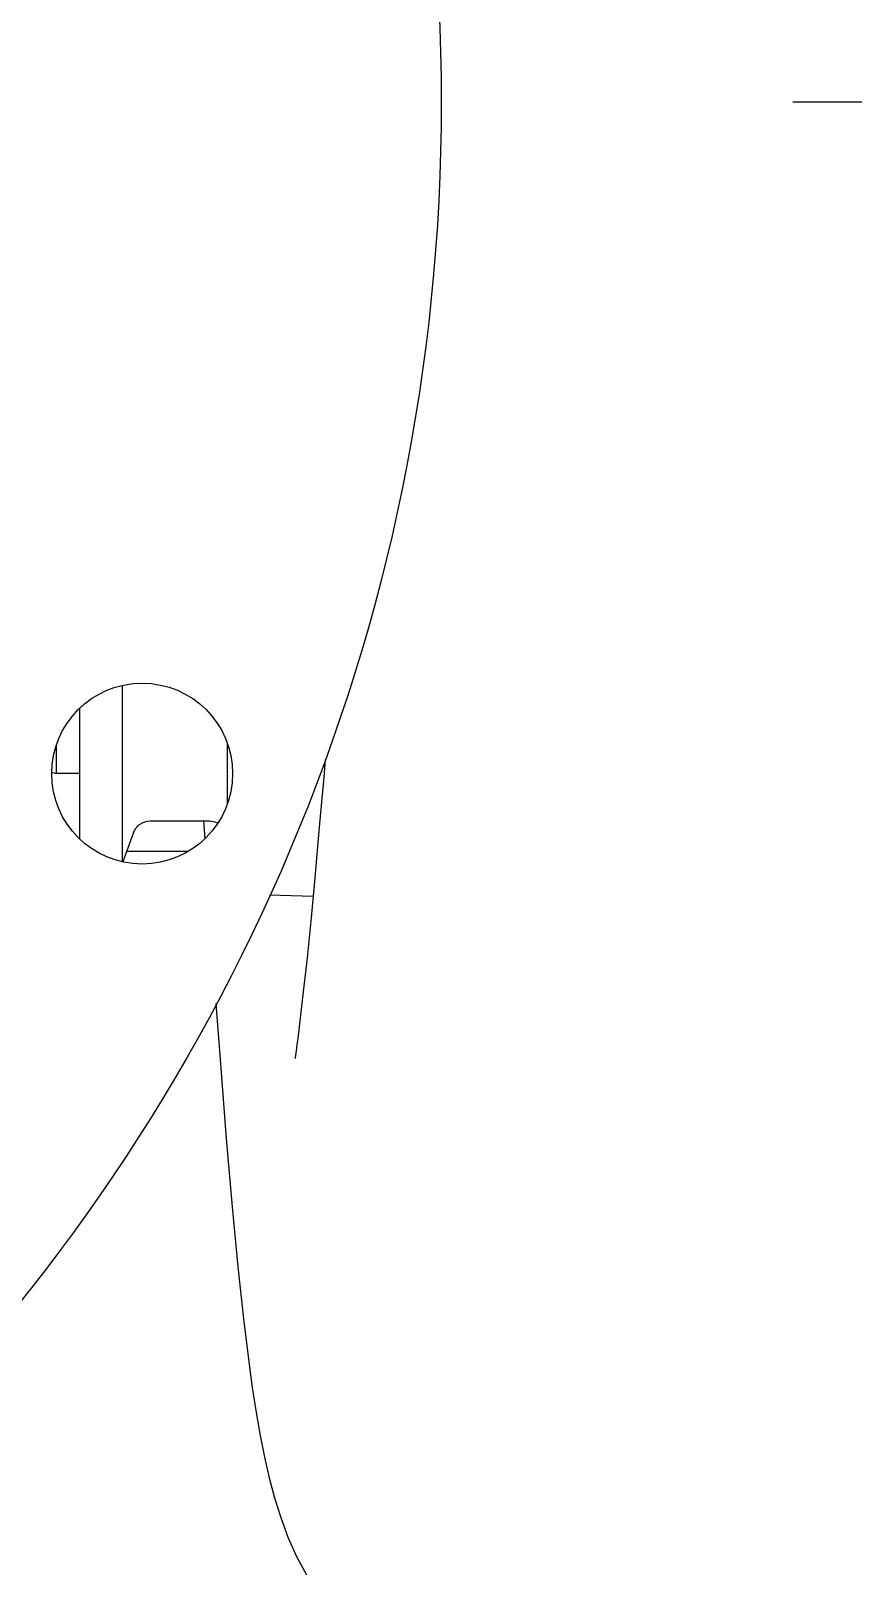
# Model space of a CAD drawing. Header units: millimetres. Extents: x 156850 to 204135, y 56350 to 74150.
# Drawn here: x 158726.8 to 158797.5, y 60667.1 to 60799.1 of the extents above; entities that cross this region are included whole.
import ezdxf

# ---------------------------------------------------------------- set-up
doc = ezdxf.new("R2010")
doc.units = ezdxf.units.MM
doc.header["$LTSCALE"] = 150
doc.linetypes.add('X-2F-PLAN$0$CENTER', pattern=[2, 1.25, -0.25, 0.25, -0.25])
doc.layers.add('-----33 Equipment', color=5, linetype='Continuous')

# ---------------------------------------------------------------- blocks, each defined once
blk = doc.blocks.new('X-2F-PLAN$0$A$C73FA2420')
at = {"color": 0, "linetype": 'X-2F-PLAN$0$CENTER', "ltscale": 2}
blk.add_line((1038.733949000714, 1095.974610281875), (1038.733949000714, 580.5806102819042), dxfattribs=at)
at = {"color": 0, "linetype": 'Continuous'}
for p, q in [((981.1258398013888, 709.6645457408158), (981.0123199718073, 709.2872520970996)), ((981.0123199768132, 707.2766919120913), (981.0123199584195, 709.2872675262042)), ((978.1278210072778, 707.2780318736914), (975.3931320158299, 707.277699024009)), ((981.5007680595154, 707.2782684873091), (978.1278210072778, 707.2780318736914)), ((986.5981823909096, 707.2784679121105), (981.5007680595154, 707.2782684873091)), ((988.5700230572838, 703.6187027611886), (973.421640198445, 703.6173133098055)), ((975.9239565454191, 702.6340010389104), (973.4050948083168, 703.5512604074902)), ((974.3369837258942, 703.2119071878842), (974.3369837258942, 697.9006117099198)), ((976.9229739755392, 701.2056822807062), (976.922731957864, 696.0961032080231)), ((976.9227563046152, 696.610122580023), (975.3965472846758, 696.5103809860302)), ((961.2420012085931, 695.5516205172171), (956.0490199853666, 695.1755451504141)), ((978.9270616561407, 694.5788999529905), (978.3948430095334, 694.5788694442017)), ((983.59781092708, 694.5790993858827), (978.9270616561407, 694.5788999529905)), ((970.5819651791826, 690.9421596549219), (970.4503428065218, 687.1953005362302)), ((958.2265834331047, 688.5231245735777), (958.2258765615989, 688.5232025270816))]:
    blk.add_line(p, q, dxfattribs=at)
for points in [[(956.0488997438224, 695.1755362587865), (949.6389022195945, 694.6761444330914), (943.762388901785, 694.1663802452968), (938.5873463999014, 693.6650557654211), (934.1262006780598, 693.1816890651244), (930.4207371505909, 692.7324683151091)], [(930.4208976472728, 692.7324889187003), (928.222334953025, 692.4336805624189), (926.0895633974578, 692.106593297096), (924.0990927652456, 691.7591190474923), (922.2280793387908, 691.3849855168955), (920.4488796103979, 690.9747505579726), (918.7291960044531, 690.5142015411984), (917.0367719397182, 689.9833543273853), (915.3613667099271, 689.3615224154782), (913.6853312440217, 688.6155959228054), (912.1196790332906, 687.7729135134141)], [(957.1632699827896, 688.652662957611), (956.7848892934853, 688.7075107651763), (956.5493150705006, 688.7462495004875), (956.4771576146595, 688.7595087569207)], [(958.2258765615989, 688.5232025270816), (957.6713325429009, 688.5873276991188), (957.1632699827896, 688.652662957611)], [(972.0311510898173, 687.0545863367151), (968.592235003016, 687.3606982980855), (965.1633647144772, 687.7204178806278), (961.7472304572584, 688.1180727928877), (958.2265834331047, 688.5231245735777)], [(982.2014909362188, 686.1696396369953), (980.6991624711081, 686.292958167498), (976.4049853843171, 686.6770436671795), (972.0307662682608, 687.0546177622164)]]:
    blk.add_lwpolyline(points, dxfattribs=at)
for centre, radius in [((1038.73374996311, 841.2871723715798), 165.1), ((980.9960056459531, 701.8959240861004), 7.775)]:
    blk.add_circle(centre, radius, dxfattribs=at)
blk.add_arc((979.2339490007143, 658.2776102818898), 40, 97.03164642898335, 97.08959276261369, dxfattribs=at)
for points, start_tangent, end_tangent in [([(983.3860383174615, 709.28861523862), (982.620063030161, 709.2874940343318), (981.9073119203094, 709.2866449033027), (981.4007705174154, 709.2872132806806), (981.1022640842712, 709.2872639530106), (981.0128826126456, 709.2872678089188), (981.0125527345808, 709.2872679720749)], (-0.9999996168487706, -0.0008753870597213293), (0.005397590708113231, 0.9999854324009465)), ([(975.9239557909314, 702.6340015883907), (976.6491287009558, 702.0773517620983)], (0.9396364163756127, -0.3421745242133923), (0.5734194295019495, -0.8192619592474434)), ([(976.6491287009558, 702.0773517620983), (976.9238505199319, 701.2056822390878)], (0.5734194294988512, -0.819261959249375), (-4.223131128363472e-05, -0.9999999991081365)), ([(976.922731957864, 696.0961032080231), (976.8069015098736, 695.5144497422152), (976.7479415643029, 695.3888613671297)], (-0.0002189192541048879, -0.9999999760371405), (-0.4659633299028927, -0.8848040320802211))]:
    blk.add_spline(points, degree=3, dxfattribs=dict(at, start_tangent=start_tangent, end_tangent=end_tangent))
blk = doc.blocks.new('X-2F-PLAN$0$zw$C47F')
at = {"layer": '-----33 Equipment'}
blk.add_blockref('X-2F-PLAN$0$A$C73FA2420', (2898.048655769322, 848.0194521513768), dxfattribs=at)

msp = doc.modelspace()

# ---------------------------------------------------------------- block references
at = {"layer": '-----33 Equipment', "rotation": 90.00000000000001}
msp.add_blockref('X-2F-PLAN$0$zw$C47F', (160286.2969182887, 56856.21575695537), dxfattribs=at)

doc.saveas('drawing.dxf')
